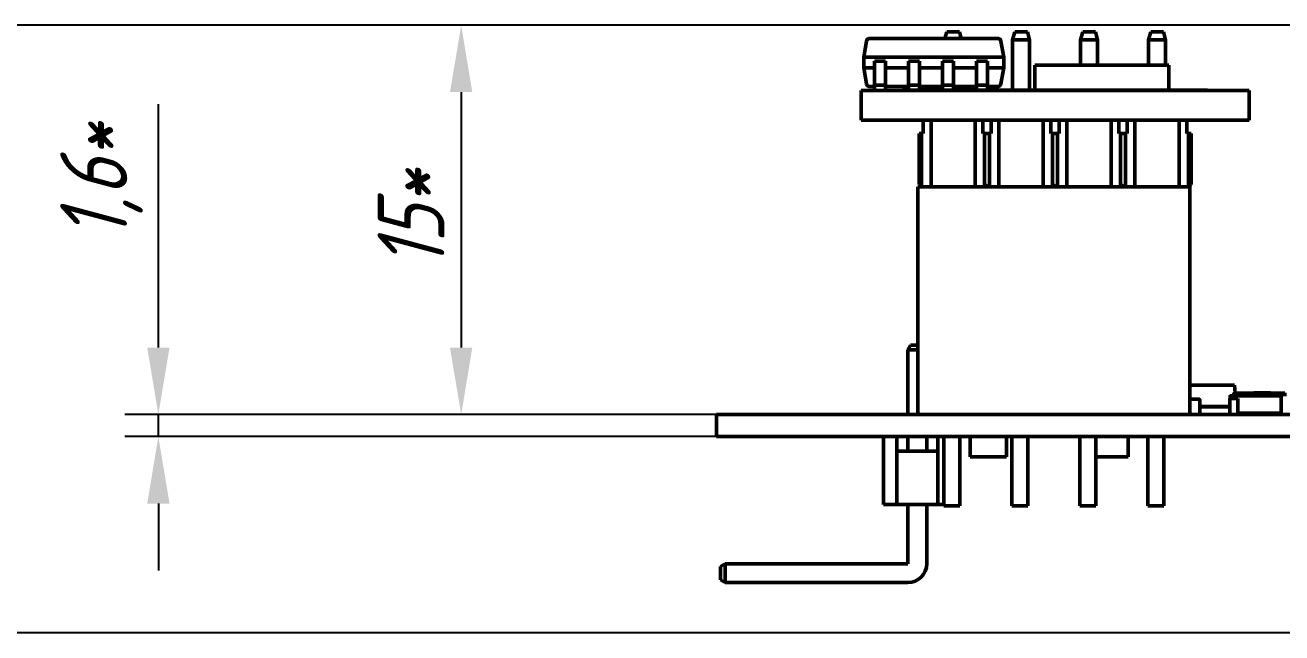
# Model space of a CAD drawing. Header units: millimetres. Extents: x 3004 to 446186229, y 1206 to 1506.
# Drawn here: x 3046.39 to 3093.35, y 1347.97 to 1370.67 of the extents above; entities that cross this region are included whole.
import ezdxf

# ---------------------------------------------------------------- set-up
doc = ezdxf.new("R2010")
doc.units = ezdxf.units.MM
doc.layers.add('Tonk', color=7, linetype='Continuous', lineweight=25)
doc.layers.add('Видимый контур (ГОСТ)', color=7, linetype='Continuous', lineweight=50)
doc.styles.get("Standard").update_dxf_attribs({"font": '', "width": 0.8, "oblique": 15})
doc.styles.get('Standard').set_extended_font_data('GOST type B')
doc.dimstyles.new('ISO-25', dxfattribs={"dimtxt": 2.5, "dimasz": 2.5, "dimexe": 1.25, "dimexo": 0, "dimtad": 1, "dimtxsty": 'Standard', "dimcen": 2.5, "dimadec": 0, "dimazin": 0, "dimtfac": 1, "dimtmove": 0, "dimatfit": 3, "dimfxl": 1, "dimarcsym": 0})

# ---------------------------------------------------------------- blocks, each defined once
blk = doc.blocks.new('*D37')
at = {"layer": 'Tonk', "color": 0, "lineweight": -2, "transparency": 16777216}
for p, q in [((3138.122, 1370.669), (3041.175, 1370.669)), ((3042.425, 1350.473), (3042.425, 1368.169)), ((3138.122, 1347.973), (3041.175, 1347.973))]:
    blk.add_line(p, q, dxfattribs=at)
at = {"layer": 'Tonk', "color": 0, "transparency": 16777216}
for points in [[(3042.009, 1368.169), (3042.842, 1368.169), (3042.425, 1370.669)], [(3042.009, 1350.473), (3042.842, 1350.473), (3042.425, 1347.973)]]:
    blk.add_solid(points, dxfattribs=at)
at = {"layer": 'Tonk', "color": 0, "transparency": 16777216, "insert": (3040.548, 1359.553), "char_height": 2.5, "attachment_point": 5, "rotation": 90}
blk.add_mtext('23*', dxfattribs=at)
blk = doc.blocks.new('*D52')
at = {"layer": 'Tonk', "color": 0, "lineweight": -2, "transparency": 16777216}
for p, q in [((3129.698, 1370.669), (3061.436, 1370.669)), ((3062.686, 1368.169), (3062.686, 1358.626)), ((3072.222, 1356.126), (3061.436, 1356.126))]:
    blk.add_line(p, q, dxfattribs=at)
at = {"layer": 'Tonk', "color": 0, "transparency": 16777216}
for points in [[(3062.269, 1368.169), (3063.102, 1368.169), (3062.686, 1370.669)], [(3062.269, 1358.626), (3063.102, 1358.626), (3062.686, 1356.126)]]:
    blk.add_solid(points, dxfattribs=at)
at = {"layer": 'Tonk', "color": 0, "transparency": 16777216, "insert": (3060.811, 1363.398), "char_height": 2.5, "attachment_point": 5, "rotation": 90}
blk.add_mtext('15*', dxfattribs=at)
blk = doc.blocks.new('*D53')
at = {"layer": 'Tonk', "color": 0, "lineweight": -2, "transparency": 16777216}
for p, q in [((3051.371, 1358.626), (3051.371, 1367.719)), ((3072.222, 1356.126), (3050.121, 1356.126)), ((3051.371, 1355.303), (3051.371, 1356.126)), ((3072.232, 1355.303), (3050.121, 1355.303)), ((3051.371, 1352.803), (3051.371, 1350.303))]:
    blk.add_line(p, q, dxfattribs=at)
at = {"layer": 'Tonk', "color": 0, "transparency": 16777216}
for points in [[(3050.955, 1358.626), (3051.788, 1358.626), (3051.371, 1356.126)], [(3050.955, 1352.803), (3051.788, 1352.803), (3051.371, 1355.303)]]:
    blk.add_solid(points, dxfattribs=at)
at = {"layer": 'Tonk', "color": 0, "transparency": 16777216, "insert": (3049.248, 1364.813), "char_height": 2.5, "attachment_point": 5, "rotation": 90}
blk.add_mtext('1,6*', dxfattribs=at)

msp = doc.modelspace()

# ---------------------------------------------------------------- linework, layer by layer
at = {"layer": 'Видимый контур (ГОСТ)'}
for p, q in [((3080.82985, 1370.42575), (3080.76286, 1370.17575)), ((3081.30408, 1370.42575), (3080.82985, 1370.42575)), ((3081.30408, 1370.42575), (3081.37107, 1370.17575)), ((3083.36985, 1370.42575), (3083.28946, 1370.12575)), ((3083.84408, 1370.42575), (3083.36985, 1370.42575)), ((3083.84408, 1370.42575), (3083.92446, 1370.12575)), ((3085.90985, 1370.42575), (3085.82946, 1370.12575)), ((3086.38408, 1370.42575), (3085.90985, 1370.42575)), ((3086.38408, 1370.42575), (3086.46446, 1370.12575)), ((3088.44985, 1370.42575), (3088.36946, 1370.12575)), ((3088.92408, 1370.42575), (3088.44985, 1370.42575)), ((3088.92408, 1370.42575), (3089.00446, 1370.12575)), ((3077.83291, 1370.07658), (3077.72696, 1369.47575)), ((3077.95108, 1370.17575), (3082.73284, 1370.17575)), ((3082.85102, 1370.07658), (3082.95696, 1369.47575)), ((3083.92446, 1370.12575), (3083.28946, 1370.12575)), ((3083.28946, 1370.12575), (3083.28946, 1368.23575)), ((3083.92446, 1370.12575), (3083.92446, 1368.23575)), ((3086.46446, 1370.12575), (3085.82946, 1370.12575)), ((3085.82946, 1370.12575), (3085.82946, 1369.17575)), ((3086.46446, 1370.12575), (3086.46446, 1369.17575)), ((3089.00446, 1370.12575), (3088.36946, 1370.12575)), ((3088.36946, 1370.12575), (3088.36946, 1369.17575)), ((3089.00446, 1370.12575), (3089.00446, 1369.17575)), ((3077.72696, 1369.07575), (3077.72696, 1369.47575)), ((3082.95696, 1369.47575), (3077.72696, 1369.47575)), ((3082.95696, 1369.07575), (3082.95696, 1369.47575)), ((3078.12696, 1369.07575), (3077.72696, 1369.07575)), ((3077.83291, 1368.47491), (3077.72696, 1369.07575)), ((3078.12696, 1369.32575), (3078.54696, 1369.32575)), ((3078.12696, 1369.32575), (3078.12696, 1368.92575)), ((3078.12696, 1368.92575), (3078.12696, 1368.62575)), ((3078.54696, 1369.32575), (3078.54696, 1368.92575)), ((3079.39696, 1369.07575), (3078.54696, 1369.07575)), ((3078.54696, 1368.92575), (3078.54696, 1368.62575)), ((3079.39696, 1369.32575), (3079.81696, 1369.32575)), ((3079.39696, 1369.32575), (3079.39696, 1368.92575)), ((3079.39696, 1368.92575), (3079.39696, 1368.62575)), ((3079.81696, 1369.32575), (3079.81696, 1368.92575)), ((3080.66696, 1369.07575), (3079.81696, 1369.07575)), ((3079.81696, 1368.92575), (3079.81696, 1368.62575)), ((3080.66696, 1369.32575), (3081.08696, 1369.32575)), ((3080.66696, 1369.32575), (3080.66696, 1368.92575)), ((3080.66696, 1368.92575), (3080.66696, 1368.62575)), ((3081.08696, 1369.32575), (3081.08696, 1368.92575)), ((3081.93696, 1369.07575), (3081.08696, 1369.07575)), ((3081.08696, 1368.92575), (3081.08696, 1368.62575)), ((3081.93696, 1369.32575), (3082.35696, 1369.32575)), ((3081.93696, 1369.32575), (3081.93696, 1368.92575)), ((3081.93696, 1368.92575), (3081.93696, 1368.62575)), ((3082.35696, 1369.32575), (3082.35696, 1368.92575)), ((3082.95696, 1369.07575), (3082.35696, 1369.07575)), ((3082.35696, 1368.92575), (3082.35696, 1368.62575)), ((3082.85102, 1368.47491), (3082.95696, 1369.07575)), ((3084.12696, 1368.23575), (3084.12696, 1369.17575)), ((3084.12696, 1369.17575), (3089.12696, 1369.17575)), ((3089.12696, 1368.23575), (3089.12696, 1369.17575)), ((3078.12696, 1368.42575), (3078.12696, 1368.62575)), ((3078.12696, 1368.42575), (3078.54696, 1368.42575)), ((3078.12696, 1368.42575), (3078.12696, 1368.22575)), ((3078.54696, 1368.42575), (3078.54696, 1368.62575)), ((3078.54696, 1368.42575), (3078.54696, 1368.22575)), ((3079.39696, 1368.42575), (3079.39696, 1368.62575)), ((3079.39696, 1368.42575), (3079.81696, 1368.42575)), ((3079.39696, 1368.42575), (3079.39696, 1368.23575)), ((3079.81696, 1368.42575), (3079.81696, 1368.62575)), ((3079.81696, 1368.42575), (3079.81696, 1368.23575)), ((3080.66696, 1368.42575), (3080.66696, 1368.62575)), ((3080.66696, 1368.42575), (3081.08696, 1368.42575)), ((3080.66696, 1368.42575), (3080.66696, 1368.23575)), ((3081.08696, 1368.42575), (3081.08696, 1368.62575)), ((3081.08696, 1368.42575), (3081.08696, 1368.23575)), ((3081.93696, 1368.42575), (3081.93696, 1368.62575)), ((3081.93696, 1368.42575), (3082.35696, 1368.42575)), ((3081.93696, 1368.42575), (3081.93696, 1368.23575)), ((3082.35696, 1368.42575), (3082.35696, 1368.62575)), ((3082.35696, 1368.42575), (3082.35696, 1368.23575)), ((3077.62696, 1367.12575), (3077.62696, 1368.22575)), ((3077.62696, 1368.22575), (3092.12696, 1368.22575)), ((3077.95108, 1368.37575), (3078.12696, 1368.37575)), ((3078.54696, 1368.37575), (3079.39696, 1368.37575)), ((3079.47598, 1368.23575), (3079.17598, 1368.23575)), ((3079.17598, 1368.23575), (3079.17598, 1368.22575)), ((3079.47598, 1368.23575), (3083.31098, 1368.23575)), ((3079.81696, 1368.37575), (3080.66696, 1368.37575)), ((3081.08696, 1368.37575), (3081.93696, 1368.37575)), ((3081.38446, 1368.37575), (3081.38446, 1368.23575)), ((3082.35696, 1368.37575), (3082.73284, 1368.37575)), ((3083.61098, 1368.23575), (3083.31098, 1368.23575)), ((3083.61098, 1368.23575), (3084.18998, 1368.23575)), ((3083.61098, 1368.23575), (3083.61098, 1368.22575)), ((3084.48998, 1368.23575), (3084.18998, 1368.23575)), ((3084.18998, 1368.23575), (3084.18998, 1368.22575)), ((3084.48998, 1368.23575), (3085.66898, 1368.23575)), ((3085.96898, 1368.23575), (3085.66898, 1368.23575)), ((3085.96898, 1368.23575), (3086.54798, 1368.23575)), ((3085.96898, 1368.23575), (3085.96898, 1368.22575)), ((3086.84798, 1368.23575), (3086.54798, 1368.23575)), ((3086.54798, 1368.23575), (3086.54798, 1368.22575)), ((3086.84798, 1368.23575), (3087.98298, 1368.23575)), ((3088.28298, 1368.23575), (3087.98298, 1368.23575)), ((3088.28298, 1368.23575), (3088.86698, 1368.23575)), ((3088.28298, 1368.23575), (3088.28298, 1368.22575)), ((3089.16698, 1368.23575), (3088.86698, 1368.23575)), ((3088.86698, 1368.23575), (3088.86698, 1368.22575)), ((3089.16698, 1368.23575), (3090.27398, 1368.23575)), ((3090.57398, 1368.23575), (3090.27398, 1368.23575)), ((3090.57398, 1368.23575), (3090.57398, 1368.22575)), ((3092.12696, 1367.12575), (3092.12696, 1368.22575)), ((3077.62696, 1367.12575), (3092.12696, 1367.12575)), ((3079.9503, 1367.12575), (3079.9503, 1366.62575)), ((3080.24196, 1367.12575), (3080.24196, 1364.62575)), ((3081.89196, 1367.12575), (3081.89196, 1364.62575)), ((3082.18363, 1367.12575), (3082.18363, 1366.62575)), ((3082.4903, 1367.12575), (3082.4903, 1366.62575)), ((3082.78196, 1367.12575), (3082.78196, 1364.62575)), ((3084.43196, 1367.12575), (3084.43196, 1364.62575)), ((3084.72363, 1367.12575), (3084.72363, 1366.62575)), ((3085.0303, 1367.12575), (3085.0303, 1366.62575)), ((3085.32196, 1367.12575), (3085.32196, 1364.62575)), ((3086.97196, 1367.12575), (3086.97196, 1364.62575)), ((3087.26363, 1367.12575), (3087.26363, 1366.62575)), ((3087.5703, 1367.12575), (3087.5703, 1366.62575)), ((3087.86196, 1367.12575), (3087.86196, 1364.62575)), ((3089.51196, 1367.12575), (3089.51196, 1364.62575)), ((3089.80363, 1367.12575), (3089.80363, 1366.62575)), ((3079.79696, 1366.62575), (3079.79696, 1364.72075)), ((3079.89196, 1366.62575), (3079.79696, 1366.62575)), ((3079.89196, 1366.62575), (3079.89196, 1364.62575)), ((3079.89196, 1366.62575), (3079.9503, 1366.62575)), ((3082.24196, 1366.62575), (3082.18363, 1366.62575)), ((3082.24196, 1366.62575), (3082.24196, 1364.62575)), ((3082.43196, 1366.62575), (3082.24196, 1366.62575)), ((3082.43196, 1366.62575), (3082.43196, 1364.62575)), ((3082.43196, 1366.62575), (3082.4903, 1366.62575)), ((3084.78196, 1366.62575), (3084.72363, 1366.62575)), ((3084.78196, 1366.62575), (3084.78196, 1364.62575)), ((3084.97196, 1366.62575), (3084.78196, 1366.62575)), ((3084.97196, 1366.62575), (3084.97196, 1364.62575)), ((3084.97196, 1366.62575), (3085.0303, 1366.62575)), ((3087.32196, 1366.62575), (3087.26363, 1366.62575)), ((3087.32196, 1366.62575), (3087.32196, 1364.62575)), ((3087.51196, 1366.62575), (3087.32196, 1366.62575)), ((3087.51196, 1366.62575), (3087.51196, 1364.62575)), ((3087.51196, 1366.62575), (3087.5703, 1366.62575)), ((3089.86196, 1366.62575), (3089.80363, 1366.62575)), ((3089.86196, 1366.62575), (3089.86196, 1364.62575)), ((3089.95696, 1366.62575), (3089.86196, 1366.62575)), ((3089.95696, 1366.62575), (3089.95696, 1364.72075)), ((3079.79696, 1364.72075), (3079.89196, 1364.62575)), ((3082.33696, 1364.72075), (3082.24196, 1364.62575)), ((3082.33696, 1364.72075), (3082.43196, 1364.62575)), ((3084.78196, 1364.62575), (3084.87696, 1364.72075)), ((3084.97196, 1364.62575), (3084.87696, 1364.72075)), ((3087.41696, 1364.72075), (3087.32196, 1364.62575)), ((3087.41696, 1364.72075), (3087.51196, 1364.62575)), ((3089.95696, 1364.72075), (3089.86196, 1364.62575)), ((3079.74688, 1364.62574), (3079.74688, 1356.12574)), ((3079.74688, 1364.62574), (3089.90688, 1364.62574)), ((3089.90688, 1364.62574), (3089.90688, 1356.12574)), ((3079.47695, 1358.71426), (3079.37695, 1358.54106)), ((3079.37695, 1358.54106), (3079.37695, 1356.12574)), ((3079.74688, 1358.54106), (3079.37695, 1358.54106)), ((3079.74688, 1358.71426), (3079.47695, 1358.71426)), ((3091.58507, 1357.22574), (3089.90688, 1357.22574)), ((3091.60079, 1356.92574), (3091.58507, 1357.22574)), ((3089.90688, 1356.69574), (3090.27195, 1356.69574)), ((3090.28195, 1356.68574), (3090.28195, 1356.12574)), ((3091.60695, 1356.72574), (3091.40695, 1356.72574)), ((3091.40695, 1356.72574), (3091.40695, 1356.12574)), ((3091.41691, 1356.73574), (3091.41691, 1356.72574)), ((3091.41695, 1356.73574), (3091.41695, 1356.80574)), ((3091.41695, 1356.73574), (3091.61695, 1356.73574)), ((3091.61695, 1356.82574), (3091.43695, 1356.82574)), ((3091.55695, 1356.84574), (3091.55695, 1356.90574)), ((3091.85695, 1356.92574), (3091.57695, 1356.92574)), ((3091.60695, 1356.72574), (3091.70695, 1356.72574)), ((3091.61695, 1356.82574), (3093.32695, 1356.82574)), ((3091.61695, 1356.73574), (3091.69844, 1356.73574)), ((3091.70695, 1356.72574), (3091.70695, 1356.12574)), ((3091.85695, 1356.92574), (3093.45695, 1356.92574)), ((3092.31056, 1356.93574), (3092.31056, 1356.92574)), ((3092.48979, 1356.93574), (3092.31056, 1356.93574)), ((3092.48979, 1356.93574), (3092.48979, 1356.92574)), ((3092.49758, 1356.93574), (3092.48979, 1356.93574)), ((3092.49758, 1356.93574), (3092.49758, 1356.92574)), ((3092.69567, 1356.93574), (3092.49758, 1356.93574)), ((3092.91836, 1356.93574), (3092.69567, 1356.93574)), ((3092.91836, 1356.93574), (3092.91836, 1356.92574)), ((3092.92615, 1356.93574), (3092.91836, 1356.93574)), ((3092.92615, 1356.93574), (3092.92615, 1356.92574)), ((3093.32695, 1356.87574), (3093.32695, 1356.12574)), ((3093.32695, 1356.87574), (3093.52695, 1356.87574)), ((3091.40695, 1356.42574), (3090.28195, 1356.42574)), ((3090.28195, 1356.41574), (3091.40695, 1356.41574)), ((3090.28195, 1356.41574), (3091.40695, 1356.41574)), ((3072.22695, 1356.12574), (3072.22195, 1356.12574)), ((3072.22695, 1356.12574), (3076.19195, 1356.12574)), ((3072.22695, 1356.12574), (3072.22695, 1355.30278)), ((3179.74995, 1356.12574), (3076.19195, 1356.12574)), ((3091.70695, 1356.17574), (3093.32695, 1356.17574)), ((3092.20695, 1356.17574), (3092.20695, 1356.12574)), ((3092.22699, 1356.17574), (3092.22699, 1356.12574)), ((3093.10695, 1356.17574), (3093.10695, 1356.12574)), ((3072.23195, 1355.30278), (3072.22695, 1355.30278)), ((3072.23195, 1355.30278), (3076.19695, 1355.30278)), ((3179.75496, 1355.30278), (3076.19695, 1355.30278)), ((3078.46195, 1352.76278), (3078.46195, 1355.30278)), ((3078.96195, 1354.76278), (3078.96195, 1355.30278)), ((3079.38195, 1355.30278), (3079.38195, 1354.76278)), ((3080.08195, 1354.76278), (3080.08195, 1355.30278)), ((3080.50195, 1355.30278), (3080.50195, 1354.76278)), ((3080.72188, 1352.71426), (3080.72188, 1355.30278)), ((3081.32188, 1352.71426), (3081.32188, 1355.30278)), ((3081.70695, 1354.55278), (3081.70695, 1355.30278)), ((3083.05695, 1354.55278), (3083.05695, 1355.30278)), ((3083.26188, 1352.71426), (3083.26188, 1355.30278)), ((3083.86188, 1352.71426), (3083.86188, 1355.30278)), ((3085.80188, 1352.71426), (3085.80188, 1355.30278)), ((3086.40188, 1352.71426), (3086.40188, 1355.30278)), ((3087.60695, 1354.55278), (3087.60695, 1355.30278)), ((3088.34188, 1352.71426), (3088.34188, 1355.30278)), ((3088.94188, 1352.71426), (3088.94188, 1355.30278)), ((3080.50195, 1354.76278), (3078.96195, 1354.76278)), ((3078.96195, 1352.76278), (3078.96195, 1354.76278)), ((3080.50195, 1354.76278), (3080.50195, 1352.76278)), ((3081.70695, 1354.55278), (3083.05695, 1354.55278)), ((3082.15887, 1354.54278), (3082.15887, 1354.55278)), ((3082.57938, 1354.54278), (3082.57938, 1354.55278)), ((3086.40188, 1354.55278), (3087.60695, 1354.55278)), ((3086.70887, 1354.54278), (3086.70887, 1354.55278)), ((3087.12938, 1354.54278), (3087.12938, 1354.55278)), ((3078.96195, 1352.76278), (3078.46195, 1352.76278)), ((3080.50195, 1352.76278), (3078.96195, 1352.76278)), ((3079.38195, 1350.55278), (3079.38195, 1352.76278)), ((3080.08195, 1352.76278), (3080.08195, 1350.55278)), ((3080.72188, 1352.76278), (3080.50195, 1352.76278)), ((3080.72188, 1352.71426), (3081.32188, 1352.71426)), ((3083.26188, 1352.71426), (3083.86188, 1352.71426)), ((3085.80188, 1352.71426), (3086.40188, 1352.71426)), ((3088.34188, 1352.71426), (3088.94188, 1352.71426)), ((3072.38195, 1350.45278), (3072.55516, 1350.55278)), ((3079.38195, 1350.55278), (3072.55516, 1350.55278)), ((3072.55516, 1350.55278), (3072.55516, 1349.85278)), ((3072.38195, 1349.95278), (3072.38195, 1350.45278)), ((3072.55516, 1349.85278), (3072.38195, 1349.95278)), ((3072.55516, 1349.85278), (3079.38195, 1349.85278))]:
    msp.add_line(p, q, dxfattribs=at)
for centre, radius, start, end in [((3077.95108, 1370.05575), 0.12, 90, 170), ((3082.73284, 1370.05575), 0.12, 10, 90), ((3077.95108, 1368.49575), 0.12, 190, 270), ((3082.73284, 1368.49575), 0.12, 270, 350), ((3090.27195, 1356.68574), 0.01, 359.999998, 89.999997), ((3091.43695, 1356.80574), 0.02, 89.999997, 179.999998), ((3091.53695, 1356.84574), 0.02, 269.999997, 359.999998), ((3091.57695, 1356.90574), 0.02, 89.999997, 179.999998), ((3079.38195, 1350.55278), 0.7, 270, 0)]:
    msp.add_arc(centre, radius, start, end, dxfattribs=at)
for points, knots in [([(3082.15887, 1354.54278), (3082.15892, 1354.54278), (3082.15903, 1354.54278), (3082.16011, 1354.54278), (3082.16186, 1354.54278), (3082.16431, 1354.54278), (3082.16731, 1354.54278), (3082.17121, 1354.54278), (3082.1757, 1354.54278), (3082.18082, 1354.54278), (3082.18669, 1354.54278), (3082.19318, 1354.54278), (3082.20045, 1354.54278), (3082.20839, 1354.54278), (3082.21692, 1354.54278), (3082.22617, 1354.54278), (3082.2361, 1354.54278), (3082.24676, 1354.54278), (3082.25832, 1354.54278), (3082.27091, 1354.54278), (3082.28464, 1354.54278), (3082.2994, 1354.54278), (3082.31524, 1354.54278), (3082.33219, 1354.54278), (3082.35023, 1354.54278), (3082.36261, 1354.54278), (3082.36896, 1354.54278)], [0, 0, 0, 0, 0.03378715, 0.06662166, 0.09928488, 0.13136117, 0.16358519, 0.19610393, 0.22890225, 0.26215806, 0.29599122, 0.33021785, 0.36505983, 0.40095074, 0.43762038, 0.47570753, 0.51538069, 0.55641354, 0.59976483, 0.64642416, 0.69643144, 0.74978152, 0.80657331, 0.86743553, 0.93188675, 1, 1, 1, 1]), ([(3082.36896, 1354.54278), (3082.37537, 1354.54278), (3082.38783, 1354.54278), (3082.40598, 1354.54278), (3082.423, 1354.54278), (3082.4389, 1354.54278), (3082.45369, 1354.54278), (3082.46731, 1354.54278), (3082.47985, 1354.54278), (3082.49132, 1354.54278), (3082.5019, 1354.54278), (3082.51178, 1354.54278), (3082.52094, 1354.54278), (3082.52953, 1354.54278), (3082.5374, 1354.54278), (3082.54468, 1354.54278), (3082.55118, 1354.54278), (3082.55711, 1354.54278), (3082.5623, 1354.54278), (3082.56687, 1354.54278), (3082.57078, 1354.54278), (3082.57386, 1354.54278), (3082.5764, 1354.54278), (3082.57813, 1354.54278), (3082.57922, 1354.54278), (3082.57933, 1354.54278), (3082.57938, 1354.54278)], [0, 0, 0, 0, 0.06859462, 0.13324604, 0.19431259, 0.25127922, 0.30451344, 0.35423491, 0.40048059, 0.44341075, 0.48401487, 0.5232523, 0.56104237, 0.59790024, 0.63351849, 0.66831435, 0.70249567, 0.73668535, 0.77029317, 0.80343726, 0.83591295, 0.86846025, 0.90084654, 0.93346652, 0.96625758, 1, 1, 1, 1]), ([(3086.70887, 1354.54278), (3086.70892, 1354.54278), (3086.70903, 1354.54278), (3086.71011, 1354.54278), (3086.71186, 1354.54278), (3086.71431, 1354.54278), (3086.7173, 1354.54278), (3086.72121, 1354.54278), (3086.7257, 1354.54278), (3086.73082, 1354.54278), (3086.73669, 1354.54278), (3086.74317, 1354.54278), (3086.75045, 1354.54278), (3086.75839, 1354.54278), (3086.76692, 1354.54278), (3086.77617, 1354.54278), (3086.7861, 1354.54278), (3086.79676, 1354.54278), (3086.80832, 1354.54278), (3086.82091, 1354.54278), (3086.83464, 1354.54278), (3086.84939, 1354.54278), (3086.86524, 1354.54278), (3086.88219, 1354.54278), (3086.90023, 1354.54278), (3086.91261, 1354.54278), (3086.91896, 1354.54278)], [0, 0, 0, 0, 0.03378715, 0.06662166, 0.09928488, 0.13136117, 0.16358519, 0.19610393, 0.22890225, 0.26215806, 0.29599122, 0.33021785, 0.36505983, 0.40095074, 0.43762038, 0.47570753, 0.51538069, 0.55641354, 0.59976483, 0.64642416, 0.69643144, 0.74978152, 0.80657331, 0.86743553, 0.93188675, 1, 1, 1, 1]), ([(3086.91896, 1354.54278), (3086.92537, 1354.54278), (3086.93783, 1354.54278), (3086.95597, 1354.54278), (3086.973, 1354.54278), (3086.9889, 1354.54278), (3087.00369, 1354.54278), (3087.01731, 1354.54278), (3087.02984, 1354.54278), (3087.04132, 1354.54278), (3087.0519, 1354.54278), (3087.06178, 1354.54278), (3087.07094, 1354.54278), (3087.07953, 1354.54278), (3087.0874, 1354.54278), (3087.09468, 1354.54278), (3087.10118, 1354.54278), (3087.1071, 1354.54278), (3087.1123, 1354.54278), (3087.11687, 1354.54278), (3087.12078, 1354.54278), (3087.12386, 1354.54278), (3087.12639, 1354.54278), (3087.12813, 1354.54278), (3087.12922, 1354.54278), (3087.12933, 1354.54278), (3087.12938, 1354.54278)], [0, 0, 0, 0, 0.06859462, 0.13324604, 0.19431259, 0.25127922, 0.30451344, 0.35423491, 0.40048059, 0.44341075, 0.48401487, 0.5232523, 0.56104237, 0.59790024, 0.63351849, 0.66831435, 0.70249567, 0.73668535, 0.77029317, 0.80343726, 0.83591295, 0.86846025, 0.90084654, 0.93346652, 0.96625758, 1, 1, 1, 1])]:
    msp.add_open_spline(points, degree=3, knots=knots, dxfattribs=at)

# ---------------------------------------------------------------- dimensions: what is measured, and where the dimension line sits
at = {"layer": 'Tonk'}
for base, p1, p2, text, picture, middle in [((3042.42529, 1370.66936), (3138.12204, 1347.97278), (3138.12204, 1370.66936), '23*', '*D37', (3042.42529, 1359.55324)), ((3051.37149, 1355.30278), (3072.22195, 1356.12574), (3072.23195, 1355.30278), '1,6*', '*D53', (3051.37149, 1364.81346))]:
    dim = msp.add_linear_dim(base=base, p1=p1, p2=p2, angle=90, text=text, dimstyle='ISO-25', dxfattribs=at)
    dim.commit()
    dim.dimension.update_dxf_attribs({"geometry": picture, "text_midpoint": middle, "dimtype": 160})
dim = msp.add_linear_dim(base=(3062.68573, 1356.12574), p1=(3129.69801, 1370.66936), p2=(3072.22195, 1356.12574), angle=90, text='15*', dimstyle='ISO-25', dxfattribs=at)
dim.commit()
dim.dimension.update_dxf_attribs({"geometry": '*D52', "text_midpoint": (3060.81073, 1363.39755)})

doc.saveas('drawing.dxf')
